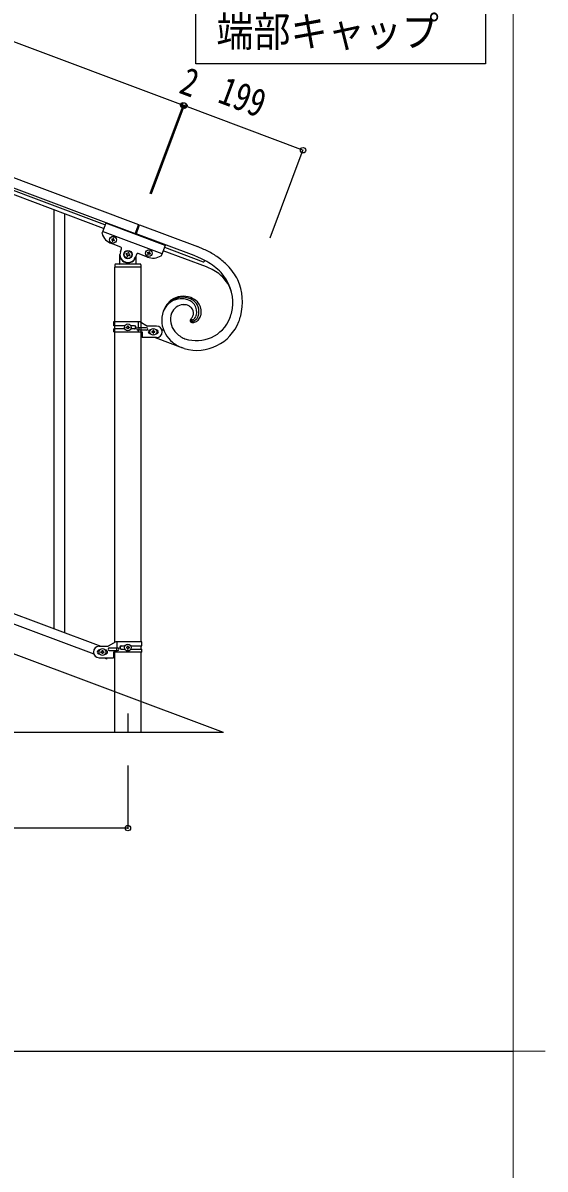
# Model space of a CAD drawing. Units: millimetres, scale not verified. Extents: x -4015 to 4015, y -2862 to 2860.
# Drawn here: x 3065 to 3885, y -25 to 1774 of the extents above; entities that cross this region are included whole.
import ezdxf
from ezdxf.enums import TextEntityAlignment as Align

# ---------------------------------------------------------------- set-up
doc = ezdxf.new("R2010")
doc.units = ezdxf.units.MM
doc.header["$LTSCALE"] = 10
for name, color, linetype in [('0-2_YKK_12', 2, 'Continuous'), ('0-3_YKK_A1', 4, 'Continuous'), ('0-4_YKK_D', 6, 'Continuous')]:
    doc.layers.add(name, color=color, linetype=linetype)
doc.layers.add('0-5_YKK_ZWAK', color=92, linetype='Continuous', lineweight=18)
doc.styles.add('ＭＳ ゴシック', font='')
doc.styles.get('ＭＳ ゴシック').set_extended_font_data('MS Gothic')

msp = doc.modelspace()

# ---------------------------------------------------------------- linework, layer by layer
at = {"layer": '0-2_YKK_12'}
msp.add_line((3229.69, 689.76), (3229.69, 660.1), dxfattribs=at)
at = {"layer": '0-3_YKK_A1'}
for p, q in [((2465.35, 1750.06), (3246.27, 1457.16)), ((2460.08, 1736.02), (3241, 1443.11)), ((3191.61, 1450.96), (2543.7, 1693.97)), ((3193.72, 1456.57), (2545.81, 1699.59)), ((3113.69, 822.91), (3113.69, 1480.18)), ((3130.69, 816.53), (3130.69, 1473.81)), ((3194.81, 1459.49), (3189.08, 1444.22)), ((3288.44, 1424.38), (3194.81, 1459.49)), ((3246.27, 1457.16), (3240.69, 1442.29)), ((3283.53, 1411.27), (3189.9, 1446.39)), ((3242.52, 1441.6), (3248.15, 1456.58)), ((3248.15, 1456.58), (3338.78, 1422.51)), ((3218.57, 1421.75), (3204.06, 1427.19)), ((3205.16, 1434.23), (3204.26, 1434.57)), ((3207.52, 1432.32), (3208.42, 1431.98)), ((3288.44, 1424.38), (3282.71, 1409.1)), ((3287.31, 1421.56), (3348.02, 1398.75)), ((3217.19, 1396.1), (3217.19, 1410.1)), ((3217.98, 1414.49), (3219.74, 1419.17)), ((3218.19, 1403.1), (3218.46, 1403.1)), ((3228.07, 1411.41), (3226.83, 1411.88)), ((3231.31, 1408.79), (3232.55, 1408.32)), ((3241.19, 1403.1), (3240.91, 1403.1)), ((3243.15, 1410.39), (3241.39, 1405.71)), ((3242.19, 1407.83), (3242.19, 1396.1)), ((3260.24, 1406.12), (3245.72, 1411.56)), ((3261, 1412.26), (3260.1, 1412.6)), ((3264.03, 1412.15), (3264.93, 1411.81)), ((3352.87, 1390.57), (3285.23, 1416)), ((3340.75, 1405.53), (3333.5, 1408.47)), ((3209.19, 1394.1), (3209.19, 1390.6)), ((3209.44, 801.6), (3209.44, 1390.1)), ((3249.94, 1390.1), (3209.44, 1390.1)), ((3249.69, 1390.1), (3209.69, 1390.1)), ((3249.19, 1395.1), (3210.19, 1395.1)), ((3249.94, 1390.1), (3249.94, 802.39)), ((3250.19, 1394.1), (3250.19, 1390.6)), ((3349.35, 1401.42), (3349.22, 1401.49)), ((3349.46, 1401.34), (3349.43, 1401.36)), ((3336.85, 1314.4), (3336.51, 1313.4)), ((3336.85, 1314.4), (3336.51, 1313.4)), ((3207.62, 1304.79), (3248.5, 1304.79)), ((3207.62, 1298.29), (3207.62, 1304.79)), ((3224.95, 1298.29), (3207.62, 1298.29)), ((3228.18, 1295.32), (3227.22, 1295.32)), ((3231.06, 1296.28), (3232.02, 1296.28)), ((3240.21, 1298.29), (3234.29, 1298.29)), ((3258.82, 1295.29), (3245.74, 1295.29)), ((3246.59, 1295.29), (3246.59, 1304.79)), ((3247.15, 1291.29), (3247.15, 1295.29)), ((3248.5, 1304.79), (3260.62, 1297.79)), ((3274.62, 1297.79), (3260.62, 1297.79)), ((3328.61, 1308.86), (3328.79, 1309.08)), ((3207.62, 1288.79), (3207.62, 1293.29)), ((3224.95, 1293.29), (3207.62, 1293.29)), ((3207.62, 1288.79), (3252.12, 1288.79)), ((3240.21, 1293.29), (3234.3, 1293.29)), ((3258.82, 1291.29), (3245.74, 1291.29)), ((3246.59, 1288.79), (3246.59, 1291.29)), ((3252.12, 1288.79), (3252.12, 1279.79)), ((3274.62, 1279.79), (3252.12, 1279.79)), ((3265.25, 1291.79), (3264.62, 1291.79)), ((3265.25, 1285.79), (3264.62, 1285.79)), ((3268.18, 1289.27), (3267.22, 1289.27)), ((3271.06, 1288.31), (3272.02, 1288.31)), ((3272.33, 1279.76), (3315.18, 1263.66)), ((3273.99, 1291.79), (3274.62, 1291.79)), ((3273.99, 1285.79), (3274.62, 1285.79)), ((3285.98, 1290.66), (3283.11, 1291.74)), ((3317.56, 1278.72), (3319.24, 1278.04)), ((3318.26, 1262.58), (3315.18, 1263.66)), ((3318.26, 1262.58), (3315.18, 1263.66)), ((2472.33, 1047.45), (3176.18, 783.44)), ((2483.19, 1059.39), (3187.05, 795.39)), ((3379.69, 660.1), (2579.69, 960.1)), ((3184.69, 795.39), (3198.69, 795.39)), ((3210.81, 802.39), (3198.69, 795.39)), ((3200.49, 792.89), (3213.57, 792.89)), ((3251.69, 802.39), (3210.81, 802.39)), ((3212.16, 788.89), (3212.16, 792.89)), ((3212.72, 792.89), (3212.72, 802.39)), ((3219.09, 795.89), (3225.02, 795.89)), ((3228.25, 793.87), (3227.29, 793.87)), ((3231.13, 792.91), (3232.09, 792.91)), ((3234.36, 795.89), (3251.69, 795.89)), ((3249.94, 795.89), (3249.94, 790.89)), ((3251.69, 795.89), (3251.69, 802.39)), ((3185.32, 789.39), (3184.69, 789.39)), ((3185.32, 783.39), (3184.69, 783.39)), ((3184.69, 777.39), (3207.19, 777.39)), ((3188.25, 785.91), (3187.29, 785.91)), ((3191.13, 786.87), (3192.09, 786.87)), ((3192.33, 777.39), (3196.42, 775.85)), ((3194.69, 789.39), (3194.06, 789.39)), ((3194.69, 783.39), (3194.06, 783.39)), ((3196.42, 775.85), (3196.99, 777.39)), ((3200.49, 788.89), (3213.57, 788.89)), ((3207.19, 786.39), (3207.19, 777.39)), ((3251.69, 786.39), (3207.19, 786.39)), ((3209.44, 660.1), (3209.44, 786.39)), ((3212.72, 786.39), (3212.72, 788.89)), ((3219.09, 790.89), (3225.01, 790.89)), ((3234.36, 790.89), (3251.69, 790.89)), ((3249.94, 786.39), (3249.94, 660.1)), ((3251.69, 786.39), (3251.69, 790.89)), ((3379.69, 660.1), (2979.69, 660.1)), ((-3965.28, 160.1), (3834.72, 160.1))]:
    msp.add_line(p, q, dxfattribs=at)
msp.add_lwpolyline([(3791.08, 1911.79), (3791.08, 1709.24), (3336.52, 1709.24), (3336.52, 1911.79)], close=True, dxfattribs=at)
for points in [[(3340.75, 1405.53), (3333.5, 1408.47), (3242.87, 1442.54)], [(3204.26, 1434.57), (3203.92, 1433.67), (3204.82, 1433.33)], [(3205.38, 1432.1), (3205.05, 1431.2), (3205.95, 1430.86), (3206.28, 1431.76)], [(3207.29, 1434.46), (3207.63, 1435.35), (3206.73, 1435.69), (3206.4, 1434.79)], [(3208.42, 1431.98), (3208.76, 1432.88), (3207.86, 1433.22)], [(3226.83, 1411.88), (3226.37, 1410.64), (3227.6, 1410.18)], [(3228.37, 1408.48), (3227.91, 1407.24), (3229.15, 1406.78), (3229.61, 1408.01)], [(3231, 1411.72), (3231.46, 1412.96), (3230.23, 1413.42), (3229.77, 1412.19)], [(3232.55, 1408.32), (3233.01, 1409.56), (3231.77, 1410.02)], [(3260.1, 1412.6), (3260.44, 1413.5), (3261.34, 1413.16)], [(3262.46, 1410.69), (3262.12, 1409.79), (3261.23, 1410.13), (3261.56, 1411.02)], [(3262.57, 1413.72), (3262.91, 1414.62), (3263.81, 1414.28), (3263.47, 1413.38)], [(3264.93, 1411.81), (3264.6, 1410.91), (3263.7, 1411.25)], [(3227.22, 1295.32), (3227.22, 1296.28), (3228.18, 1296.28)], [(3229.14, 1297.24), (3229.14, 1298.2), (3230.1, 1298.2), (3230.1, 1297.24)], [(3232.02, 1296.28), (3232.02, 1295.32), (3231.06, 1295.32)], [(3329.44, 1308.2), (3329.4, 1308.22), (3329.31, 1308.28)], [(3329.44, 1308.2), (3329.4, 1308.22), (3329.31, 1308.28)], [(3329.76, 1308.03), (3329.72, 1308.05), (3329.68, 1308.06)], [(3329.76, 1308.03), (3329.72, 1308.05), (3329.69, 1308.06)], [(3230.1, 1294.36), (3230.1, 1293.4), (3229.14, 1293.4), (3229.14, 1294.36)], [(3267.22, 1289.27), (3267.22, 1288.31), (3268.18, 1288.31)], [(3270.1, 1290.23), (3270.1, 1291.19), (3269.14, 1291.19), (3269.14, 1290.23)], [(3269.14, 1287.35), (3269.14, 1286.39), (3270.1, 1286.39), (3270.1, 1287.35)], [(3272.02, 1288.31), (3272.02, 1289.27), (3271.06, 1289.27)], [(3227.29, 793.87), (3227.29, 792.91), (3228.25, 792.91)], [(3230.17, 794.83), (3230.17, 795.79), (3229.21, 795.79), (3229.21, 794.83)], [(3229.21, 791.95), (3229.21, 790.99), (3230.17, 790.99), (3230.17, 791.95)], [(3232.09, 792.91), (3232.09, 793.87), (3231.13, 793.87)], [(3187.29, 785.91), (3187.29, 786.87), (3188.25, 786.87)], [(3189.21, 787.83), (3189.21, 788.79), (3190.17, 788.79), (3190.17, 787.83)], [(3190.17, 784.95), (3190.17, 783.99), (3189.21, 783.99), (3189.21, 784.95)], [(3192.09, 786.87), (3192.09, 785.91), (3191.13, 785.91)]]:
    msp.add_lwpolyline(points, dxfattribs=at)
for centre, radius in [((3206.34, 1433.28), 5.3), ((3229.69, 1410.1), 6.5), ((3229.69, 1410.1), 6), ((3262.52, 1412.2), 5.3), ((3229.62, 1295.8), 5.3), ((3269.62, 1288.79), 5.3), ((3189.69, 786.39), 5.3), ((3229.69, 793.39), 5.3)]:
    msp.add_circle(centre, radius, dxfattribs=at)
for centre, radius, start, end in [((3190.96, 1443.51), 2, 159.44, 197.93995), ((3212.84, 1450.6), 25, 197.93995, 249.44), ((3204.49, 1432.43), 0.96, 339.44, 69.44), ((3205.5, 1435.13), 0.96, 249.44, 339.44), ((3207.18, 1431.42), 0.96, 69.44, 159.44), ((3208.19, 1434.12), 0.96, 159.44, 249.44), ((3217.87, 1419.87), 2, 339.44, 69.44), ((3257.32, 1214.86), 223.06, 63.9976, 68.58065), ((3257.32, 1214.86), 223.06, 63.99763, 68.58069), ((3229.69, 1410.1), 12.5, 159.44, 339.44), ((3218.19, 1402.1), 1, 90, 180), ((3218.46, 1402.6), 0.5, 33.74899, 90), ((3229.69, 1410.1), 13, 213.74899, 326.25101), ((3227.14, 1408.94), 1.32, 339.44, 69.44), ((3228.53, 1412.65), 1.32, 249.44, 339.44), ((3230.85, 1407.55), 1.32, 69.44, 159.44), ((3232.24, 1411.26), 1.32, 159.44, 249.44), ((3240.91, 1402.6), 0.5, 90, 146.25101), ((3241.19, 1402.1), 1, 0, 90), ((3245.02, 1409.69), 2, 69.44, 159.44), ((3269.02, 1429.53), 25, 249.44, 300.94005), ((3260.66, 1411.36), 0.96, 339.44, 69.44), ((3261.68, 1414.06), 0.96, 249.44, 339.44), ((3263.36, 1410.35), 0.96, 69.44, 159.44), ((3264.37, 1413.05), 0.96, 159.44, 249.44), ((3280.84, 1409.8), 2, 300.94005, 339.44), ((3264.8, 1238.56), 183.43, 60.95635, 65.5394), ((3264.8, 1238.56), 183.43, 60.95635, 65.5394), ((3281.42, 1274.51), 158.94, 55.50192, 62.37535), ((3281.42, 1274.51), 158.94, 55.50192, 62.37535), ((3298.37, 1304.91), 124.33, 44.84534, 54.00778), ((3298.37, 1304.91), 124.33, 44.84553, 54.00797), ((3210.19, 1394.1), 1, 90, 180), ((3209.69, 1390.6), 0.5, 180, 270), ((3216.19, 1396.1), 1, 270, 0), ((3243.19, 1396.1), 1, 180, 270), ((3249.19, 1394.1), 1, 0, 90), ((3249.69, 1390.6), 0.5, 270, 0), ((3348.55, 1400.15), 1.5, 249.39996, 339.40004), ((3347.94, 1399.24), 2.6, 54.88719, 57.17895), ((3347.3, 1398.68), 3.42, 48.62844, 50.92019), ((3348.11, 1399.71), 2.12, 41.93618, 46.51923), ((3348.52, 1400.15), 1.52, 339.81696, 40.25526), ((3306.52, 1273.18), 126.22, 63.87108, 68.45414), ((3265.98, 1254.62), 168.96, 54.07959, 58.66264), ((3265.98, 1254.62), 168.96, 54.07959, 58.66264), ((3314.26, 1298.28), 100.36, 54.65204, 61.52548), ((3289.69, 1296.58), 121.18, 44.64433, 51.51776), ((3289.69, 1296.58), 121.18, 44.64462, 51.51805), ((3315.8, 1326.21), 97, 27.16863, 43.18532), ((3315.8, 1326.21), 97, 27.16863, 43.18532), ((3336.78, 1333.82), 58.38, 19.22986, 52.49831), ((3323.39, 1333.67), 71.2, 357.22765, 42.46738), ((3323.39, 1333.67), 71.2, 357.22765, 42.46738), ((3323.47, 1335.47), 86.08, 345.41865, 24.01083), ((3323.47, 1335.47), 86.08, 345.41865, 24.01083), ((3317.11, 1309.04), 34.16, 96.86927, 159.43825), ((3313.95, 1309.8), 30.95, 71.49958, 158.70522), ((3313.9, 1309.97), 30.8, 71.31106, 158.51669), ((3321.41, 1308.34), 38.4, 128.8481, 147.14378), ((3316.96, 1311.14), 33.47, 69.77805, 125.92303), ((3318, 1310.25), 21.24, 93.97262, 158.66126), ((3315.15, 1309.83), 33.2, 70.83891, 93.68128), ((3317.16, 1311.6), 19.83, 71.69684, 94.53921), ((3310.55, 1306.43), 35.28, 58.83084, 67.99328), ((3310.55, 1306.43), 35.28, 58.83063, 67.99307), ((3315.51, 1313.94), 29.21, 52.84077, 68.85746), ((3318.22, 1315.84), 28.63, 43.78854, 68.89774), ((3315.51, 1316.82), 23.86, 37.80834, 56.10403), ((3315.51, 1316.82), 23.86, 37.80892, 56.1046), ((3319.18, 1319.63), 22.46, 21.91288, 51.54053), ((3318.06, 1320.35), 19.72, 342.42853, 34.23958), ((3318.06, 1320.35), 19.72, 342.42969, 34.24075), ((3320.85, 1319.6), 24.15, 358.6314, 41.66327), ((3326.01, 1306.66), 43.29, 160.30929, 185.41848), ((3326.01, 1306.66), 43.29, 160.30929, 185.41848), ((3336.64, 1300.82), 55.31, 149.15981, 158.32225), ((3326.77, 1308.29), 30.15, 161.25614, 219.55301), ((3311.31, 1301), 31.8, 63.09509, 67.67814), ((3311.31, 1301), 31.8, 63.09477, 67.67782), ((3316.49, 1313.33), 18.49, 46.37942, 60.11395), ((3316.49, 1313.33), 18.49, 46.38015, 60.11467), ((3320.54, 1318.23), 12.16, 350.31184, 44.29477), ((3320.54, 1318.23), 12.16, 350.3102, 44.29313), ((3304.73, 1326.86), 30.07, 328.5942, 333.17726), ((3304.73, 1326.86), 30.07, 328.5942, 333.17726), ((3314.05, 1320.77), 19.04, 336.88731, 346.04975), ((3314.05, 1320.77), 19.04, 336.89108, 346.05352), ((3325.09, 1317.86), 12.25, 322.65672, 338.67341), ((3325.09, 1317.86), 12.25, 322.6534, 338.6701), ((3318.72, 1321.93), 22.79, 331.41277, 338.2862), ((3319.23, 1320.94), 21.96, 340.21279, 18.80497), ((3322.76, 1321.42), 22.51, 329.85346, 339.0159), ((3320.87, 1321.21), 24.22, 341.08111, 354.81563), ((3309.86, 1339.37), 85.14, 340.09633, 353.83085), ((3309.86, 1339.37), 85.14, 340.09633, 353.83085), ((3188.11, 1379.85), 228.42, 340.90168, 343.19343), ((3188.11, 1379.85), 228.42, 340.90168, 343.19343), ((3228.18, 1297.24), 0.96, 270, 0), ((3228.18, 1294.36), 0.96, 0, 90), ((3231.06, 1297.24), 0.96, 180, 270), ((3231.06, 1294.36), 0.96, 90, 180), ((3239.46, 1295.79), 2.5, 270, 90), ((3240.21, 1295.79), 2.5, 270, 90), ((3245.74, 1293.29), 2, 90, 270), ((3258.82, 1293.29), 2, 270, 90), ((3274.62, 1288.79), 9, 270, 90), ((3329.62, 1308.88), 47.13, 187.6936, 230.72547), ((3329.62, 1308.88), 47.13, 187.6936, 230.72547), ((3337.99, 1330.42), 70.65, 253.78243, 339.00556), ((3337.99, 1330.42), 70.65, 253.78243, 339.00556), ((3337.6, 1331.32), 56.35, 250.99162, 338.19726), ((3337.6, 1331.32), 56.35, 250.99141, 338.19705), ((3330.21, 1306.35), 2.65, 170.64343, 222.45449), ((3332.64, 1305.76), 5.15, 161.63692, 168.51035), ((3334.34, 1304.81), 7.06, 154.12448, 158.70753), ((3334.78, 1304.24), 7.72, 147.18223, 151.76528), ((3329.98, 1307.65), 1.77, 164.9652, 218.94813), ((3331.43, 1307.9), 4.6, 226.491, 233.36444), ((3331.21, 1307.22), 3.07, 156.18126, 163.05469), ((3339.22, 1300.77), 13.34, 142.66564, 144.9574), ((3331.83, 1306.77), 3.82, 146.93729, 153.81072), ((3330.61, 1308.37), 2.71, 222.38035, 229.25378), ((3334.27, 1304.85), 6.92, 142.30873, 144.60048), ((3331.14, 1307.98), 4.51, 236.9118, 248.36142), ((3329.01, 1308.94), 0.253, 148.64243, 206.9393), ((3329.02, 1308.94), 0.262, 149.28999, 209.7283), ((3303.11, 1330.09), 33.19, 320.70699, 325.29005), ((3329.63, 1309.21), 0.923, 204.21749, 213.37993), ((3329.75, 1309.28), 1.07, 206.21492, 213.08835), ((3303.11, 1330.09), 33.19, 320.71114, 325.29419), ((3331.57, 1309.82), 4.44, 232.10227, 236.68532), ((3330.22, 1309.72), 1.71, 216.80021, 223.67364), ((3330.22, 1309.72), 1.71, 216.80021, 223.67364), ((3330.85, 1310.45), 2.67, 225.64644, 230.22949), ((3330.59, 1310.14), 2.26, 225.02471, 229.60776), ((3330.99, 1310.74), 2.98, 231.03098, 235.61404), ((3333, 1312.85), 7.77, 240.11881, 242.41056), ((3332.28, 1312.49), 5.15, 232.49197, 234.78373), ((3332.85, 1313.66), 8.44, 245.87807, 248.16982), ((3332.9, 1314.33), 7.04, 240.49812, 242.78988), ((3332.91, 1314.33), 7.04, 240.50361, 242.79536), ((3332.94, 1313.84), 10.63, 251.02028, 255.60333), ((3331.95, 1312.54), 7.07, 251.5709, 256.15395), ((3332.48, 1314.16), 6.71, 246.1188, 248.41056), ((3332.48, 1314.16), 6.71, 246.1188, 248.41056), ((3330.69, 1309.76), 1.96, 249.71917, 252.01092), ((3330.69, 1309.76), 1.95, 249.72292, 252.01468), ((3330.79, 1310.54), 2.73, 255.09223, 261.96566), ((3330.79, 1310.54), 2.73, 255.09223, 261.96566), ((3331.24, 1311.23), 5.65, 259.98255, 269.14499), ((3332.2, 1313.52), 10.15, 259.19627, 270.64589), ((3330.69, 1311.14), 3.31, 265.1332, 269.71625), ((3330.69, 1311.13), 3.31, 265.14659, 269.72964), ((3330.32, 1314.9), 7.08, 272.86543, 275.15719), ((3330.31, 1314.89), 7.08, 272.88229, 275.17404), ((3329.79, 1315.33), 7.58, 278.79636, 281.08811), ((3329.8, 1315.34), 7.58, 278.77715, 281.06891), ((3330.99, 1312.35), 6.77, 271.34168, 278.21511), ((3329.27, 1315.75), 8.1, 284.16187, 286.45362), ((3329.27, 1315.75), 8.1, 284.16187, 286.45362), ((3329.19, 1314.89), 7.31, 288.97325, 293.55631), ((3329.19, 1314.89), 7.31, 288.97325, 293.55631), ((3330.39, 1314.29), 8.78, 280.2992, 287.17263), ((3327.82, 1316.88), 9.69, 296.26489, 300.84794), ((3327.82, 1316.88), 9.69, 296.2537, 300.83675), ((3331.6, 1314.46), 11.12, 273.69813, 285.14775), ((3325.78, 1318.97), 12.55, 303.96011, 308.54316), ((3325.78, 1318.97), 12.55, 303.95055, 308.5336), ((3329.85, 1314.93), 9.55, 289.15901, 296.03244), ((3326.28, 1317.51), 11.11, 311.24784, 320.41028), ((3326.28, 1317.51), 11.11, 311.24784, 320.41028), ((3327.34, 1318.64), 14, 298.58823, 305.46166), ((3330.84, 1315.74), 12.56, 286.96601, 300.70053), ((3326.28, 1318.76), 14.74, 308.54529, 317.70773), ((3324.33, 1319.61), 16.77, 320.04168, 329.20412), ((3328.04, 1319.18), 16.95, 302.909, 314.35862), ((3325.8, 1320.25), 19.3, 316.86763, 328.31725), ((3264.62, 1288.79), 3, 90, 270), ((3268.18, 1290.23), 0.96, 270, 0), ((3268.18, 1287.35), 0.96, 0, 90), ((3271.06, 1290.23), 0.96, 180, 270), ((3271.06, 1287.35), 0.96, 90, 180), ((3274.62, 1288.79), 3, 270, 90), ((3333.73, 1315.15), 39.87, 219.65957, 244.76876), ((3343.99, 1341.35), 67.97, 246.35691, 248.64866), ((3338.54, 1322.77), 63.56, 232.4198, 248.43649), ((3338.54, 1322.77), 63.56, 232.4198, 248.43649), ((3184.69, 786.39), 9, 90, 270), ((3200.49, 790.89), 2, 90, 270), ((3213.57, 790.89), 2, 270, 90), ((3219.09, 793.39), 2.5, 90, 270), ((3219.84, 793.39), 2.5, 90, 270), ((3228.25, 794.83), 0.96, 270, 0), ((3228.25, 791.95), 0.96, 0, 90), ((3231.13, 794.83), 0.96, 180, 270), ((3231.13, 791.95), 0.96, 90, 180), ((3184.69, 786.39), 3, 90, 270), ((3188.25, 787.83), 0.96, 270, 0), ((3188.25, 784.95), 0.96, 0, 90), ((3191.13, 787.83), 0.96, 180, 270), ((3191.13, 784.95), 0.96, 90, 180), ((3194.69, 786.39), 3, 270, 90)]:
    msp.add_arc(centre, radius, start, end, dxfattribs=at)
at = {"layer": '0-4_YKK_D'}
for p, q in [((2535.59, 1937.32), (3316.51, 1644.42)), ((3264.53, 1505.84), (3316.85, 1645.36)), ((3265.18, 1507.59), (3316.86, 1645.35)), ((3266.4, 1505.14), (3318.72, 1644.66)), ((3266.75, 1506.08), (3318.73, 1644.65)), ((3318.37, 1643.72), (3316.5, 1644.42)), ((3318.38, 1643.72), (3504.7, 1573.83)), ((3453.03, 1436.06), (3505.06, 1574.77)), ((3229.69, 608.1), (3229.69, 509.1)), ((3229.69, 510.1), (2429.69, 510.1))]:
    msp.add_line(p, q, dxfattribs=at)
for centre in [(3316.5, 1644.42), (3316.51, 1644.42), (3318.37, 1643.72), (3318.38, 1643.72), (3504.7, 1573.83), (3229.69, 510.1)]:
    msp.add_circle(centre, 4.25, dxfattribs=at)
at = {"layer": '0-5_YKK_ZWAK', "color": 7}
for p, q in [((3834.72, 2810.1), (3834.72, -2489.9)), ((3834.72, 160.1), (3884.72, 160.1))]:
    msp.add_line(p, q, dxfattribs=at)

# ---------------------------------------------------------------- texts
at = {"layer": '0-3_YKK_A1', "style": 'ＭＳ ゴシック', "width": 0.9}
msp.add_text('端部キャップ', height=47.42, dxfattribs=at).set_placement((3368.65, 1722.18), align=Align.BOTTOM_LEFT)
at = {"layer": '0-4_YKK_D', "style": 'ＭＳ ゴシック', "width": 0.8}
for s, rotation, p in [('2', 339.444, (3303.33, 1652.03)), ('199', 339.44, (3364.12, 1637.24))]:
    msp.add_text(s, height=43.99, rotation=rotation, dxfattribs=at).set_placement(p, align=Align.BOTTOM_LEFT)

doc.saveas('drawing.dxf')
